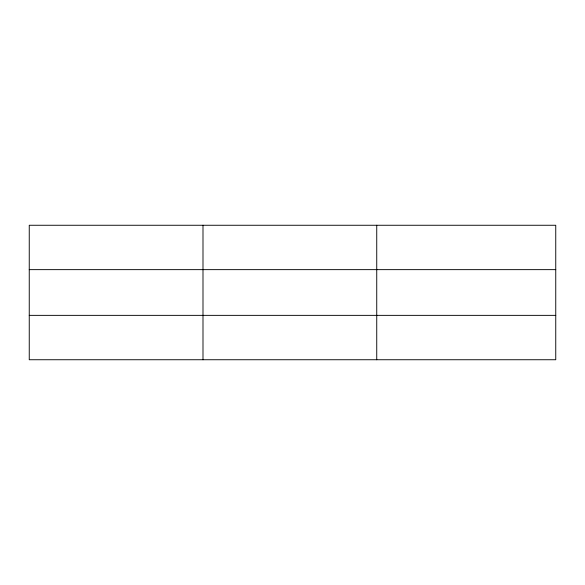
<?xml version="1.0" encoding="UTF-8"?>
<svg xmlns="http://www.w3.org/2000/svg" width="585" height="585" viewBox="0 0 585 585"><rect width="100%" height="100%" fill="white"/><g stroke="black" fill="none" stroke-linecap="round" stroke-linejoin="round"><path stroke-width="0.88" d="M202.995 359.738L202.995 225.262M376.74 359.738L376.74 225.262M555.75 315.359L555.75 359.738L29.25 359.738L29.25 225.262L555.75 225.262L555.75 315.359L29.25 315.359M29.25 269.641L555.75 269.641"/></g></svg>
